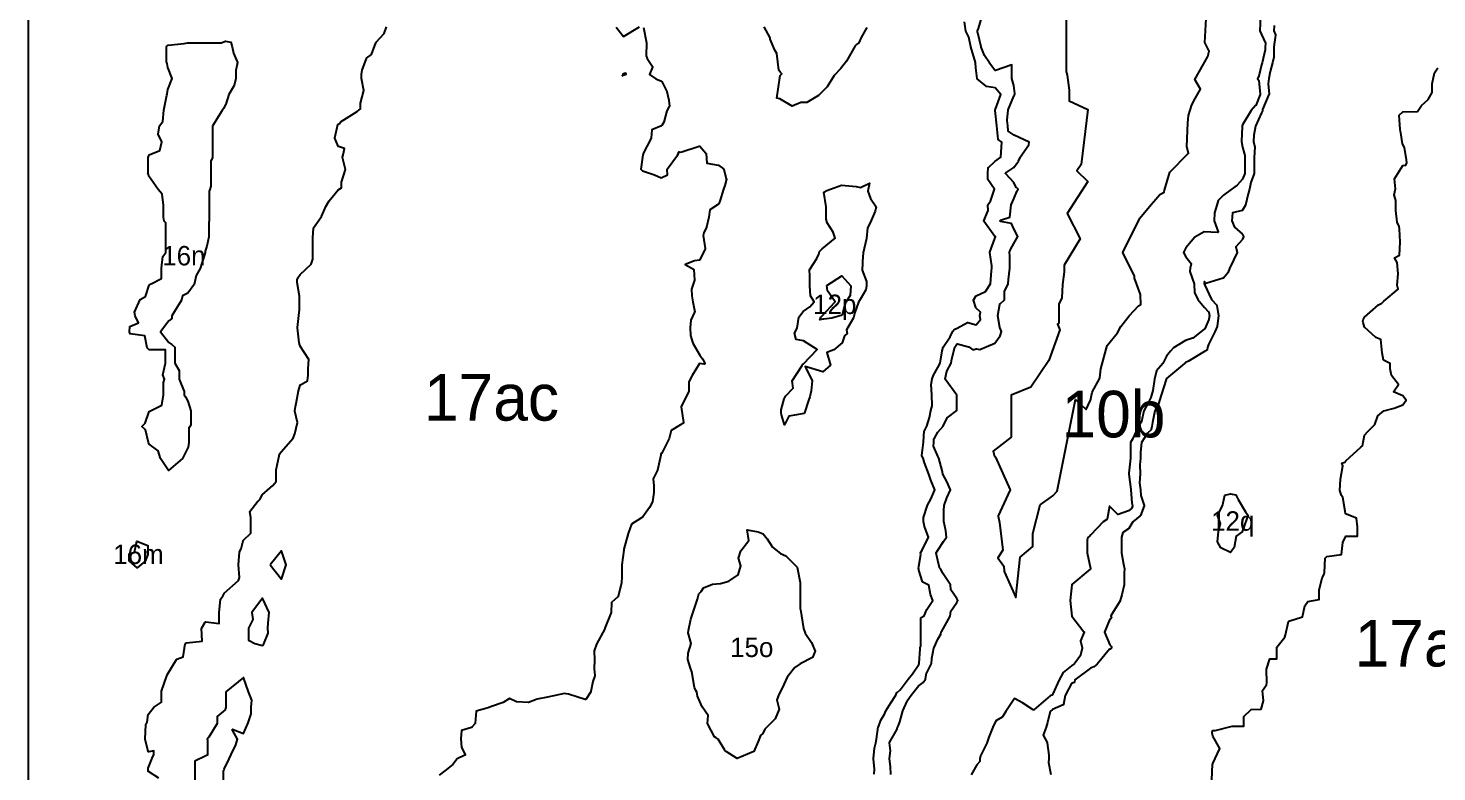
# Model space of a CAD drawing. Header units: millimetres. Extents: x 0 to 500, y 0 to 700.
# Drawn here: x 0 to 181.5, y 267.6 to 363.4 of the extents above; entities that cross this region are included whole.
import ezdxf
from ezdxf.enums import TextEntityAlignment as Align

# ---------------------------------------------------------------- set-up
doc = ezdxf.new("R2010")
doc.units = ezdxf.units.MM
for name, color, linetype in [('CORTE', 1, 'Continuous'), ('GRABADO', 5, 'Continuous'), ('HOJA', 8, 'Continuous')]:
    doc.layers.add(name, color=color, linetype=linetype)

msp = doc.modelspace()

# ---------------------------------------------------------------- linework, layer by layer
at = {"layer": 'CORTE'}
for points in [[(133.74, 365.45), (133.75, 357.85), (133.88, 357.38), (134.12, 355.45), (134.12, 354.08), (136.52, 352.96), (135.67, 345.86), (135.12, 345.04), (136.52, 343.66), (133.87, 339.54), (135.53, 336.3), (133.49, 332.9), (133.49, 332.05), (133.28, 330.38), (133.18, 328.7), (132.79, 327.88), (132.79, 325.42), (132.63, 325.27), (132.92, 324.56), (131.53, 320.6), (129.17, 317.17), (126.67, 316.13), (126.67, 310.72), (124.34, 308.93), (124.48, 308.41), (124.62, 308.15), (126.54, 303.96), (125, 300.58), (125, 300.53), (125.14, 299.75), (125.58, 296.15), (124.95, 295.19), (125.69, 294.11), (125.74, 293.45), (125.81, 293.35), (127.24, 290.08), (127.81, 295.25), (127.81, 295.25), (129.45, 296.65), (129.45, 298.33), (130.4, 302.03), (132.02, 303.17), (132.59, 303.77), (134.96, 315.59), (136.34, 314.28), (136.82, 315.39), (136.87, 315.46), (137.09, 316.54), (138.06, 318.35), (138.09, 318.39), (138.23, 319.53), (139.01, 322.55), (140.37, 324.17), (140.8, 324.98), (141.85, 326.34), (143.07, 327.66), (143.35, 327.83), (143.3, 329.11), (142.53, 331.22), (142.56, 331.47), (141.05, 334.53), (143.23, 338.96), (144.47, 340.43), (145.79, 342), (146.35, 342.31), (146.42, 342.56), (147.08, 344.85), (149.46, 347.26), (149.5, 347.29), (149.31, 348.19), (149.41, 351.23), (149.51, 352.18), (149.92, 353.55), (150.37, 354.38), (151.07, 355.58), (150.34, 356.79), (151.99, 359.79), (152.15, 360.44), (152.15, 360.47), (151.59, 361.57), (151.85, 366.23)], [(16.85, 266.8), (15.5, 267.64), (15.49, 267.65), (15.49, 267.65), (15.48, 267.66), (15.48, 267.66), (15.47, 267.67), (15.47, 267.68), (15.47, 267.68), (15.45, 267.76), (15.45, 267.77), (15.47, 268.06), (15.47, 268.07), (15.47, 268.07), (15.47, 268.08), (15.99, 269.39), (15.99, 269.39), (16.17, 269.83), (16.17, 270.31), (15.55, 270.18), (15.55, 270.18), (15.54, 270.18), (15.54, 270.18), (15.53, 270.18), (15.52, 270.18), (15.51, 270.18), (15.51, 270.18), (15.5, 270.19), (15.49, 270.19), (15.49, 270.2), (15.49, 270.2), (15.48, 270.21), (15.48, 270.21), (15.47, 270.22), (15.47, 270.23), (15.47, 270.23), (15.06, 271.83), (15.06, 271.84), (15.06, 271.85), (15.06, 271.85), (15.18, 273.65), (15.18, 273.66), (15.18, 273.67), (15.18, 273.67), (15.29, 273.92), (15.33, 274.02), (15.47, 274.99), (15.47, 275), (15.47, 275), (15.47, 275.01), (15.48, 275.02), (15.48, 275.02), (16.24, 275.98), (16.25, 275.98), (16.25, 275.99), (16.26, 275.99), (17.19, 276.57), (17.19, 277.97), (17.19, 277.97), (17.19, 277.98), (17.19, 277.99), (17.88, 280), (17.89, 280.01), (17.9, 280.04), (17.9, 280.04), (17.91, 280.05), (17.91, 280.09), (17.91, 280.09), (17.92, 280.1), (17.92, 280.1), (17.92, 280.11), (19.11, 282.08), (19.11, 282.09), (19.11, 282.09), (19.12, 282.1), (19.12, 282.1), (19.13, 282.11), (19.14, 282.11), (19.14, 282.11), (19.99, 282.41), (20.24, 284.09), (20.24, 284.1), (20.25, 284.11), (20.25, 284.11), (20.25, 284.12), (20.26, 284.13), (20.27, 284.13), (20.39, 284.23), (20.39, 284.24), (20.4, 284.24), (20.4, 284.24), (20.41, 284.25), (20.42, 284.25), (20.42, 284.25), (22.43, 284.46), (22.35, 286.12), (22.35, 286.12), (22.36, 286.13), (22.36, 286.14), (22.36, 286.14), (22.36, 286.15), (22.36, 286.15), (22.82, 286.91), (22.82, 286.91), (22.82, 286.91), (22.83, 286.92), (22.83, 286.93), (22.84, 286.93), (22.85, 286.93), (22.85, 286.94), (22.86, 286.94), (22.87, 286.94), (22.87, 286.94), (22.88, 286.94), (22.88, 286.94), (24.61, 286.73), (24.61, 288.16), (24.77, 289.81), (24.77, 289.81), (24.78, 289.82), (24.78, 289.82), (24.78, 289.83), (24.79, 289.84), (24.79, 289.84), (25.09, 290.24), (25.14, 290.32), (25.26, 290.59), (25.26, 290.59), (25.26, 290.6), (25.27, 290.61), (25.27, 290.61), (27.11, 292.27), (27.21, 292.64), (27.1, 294.27), (27.1, 294.27), (27.21, 295.91), (27.21, 295.92), (27.22, 295.93), (27.22, 295.93), (27.22, 295.94), (27.43, 296.34), (27.48, 296.51), (27.7, 297.39), (27.7, 297.4), (27.7, 297.41), (27.71, 297.41), (27.71, 297.42), (28.69, 298.38), (28.69, 300.38), (28.57, 301.1), (28.57, 301.11), (28.57, 301.11), (28.57, 301.12), (28.57, 301.13), (28.57, 301.14), (28.58, 301.14), (28.58, 301.15), (29.61, 302.47), (29.61, 302.47), (29.62, 302.47), (29.87, 302.7), (30.15, 303.26), (30.15, 303.27), (30.16, 303.27), (30.16, 303.28), (30.16, 303.28), (31.53, 304.51), (31.96, 305.01), (31.96, 306.5), (31.96, 306.51), (31.96, 306.51), (32.33, 308.33), (32.33, 308.34), (32.33, 308.35), (32.43, 308.57), (32.43, 308.57), (32.49, 308.66), (32.6, 308.85), (32.6, 308.85), (32.6, 308.85), (34.14, 310.61), (34.37, 311.15), (34.72, 312.61), (34.37, 314.08), (34.37, 314.08), (34.37, 314.09), (34.37, 314.1), (34.37, 314.11), (34.46, 314.66), (34.46, 314.66), (34.55, 315.07), (34.82, 316.7), (34.82, 316.7), (35.04, 317.42), (35.04, 317.43), (35.04, 317.44), (35.05, 317.45), (35.06, 317.45), (35.06, 317.46), (35.07, 317.46), (35.99, 317.97), (36.06, 318.73), (36.06, 319.58), (36.06, 319.58), (36.15, 320.74), (35.04, 322.47), (35.04, 322.48), (35.04, 322.48), (35.03, 322.49), (34.97, 322.72), (34.95, 322.77), (34.94, 322.78), (34.91, 322.88), (34.91, 322.88), (34.91, 322.89), (34.72, 324.83), (34.72, 324.84), (34.91, 326.78), (34.91, 326.88), (34.91, 326.89), (34.91, 326.9), (34.94, 326.97), (34.94, 328.91), (34.67, 330.64), (34.67, 330.65), (34.65, 330.95), (34.65, 330.95), (34.65, 330.96), (34.65, 330.97), (34.65, 330.98), (34.74, 331.22), (34.75, 331.23), (34.75, 331.24), (35.04, 331.69), (35.05, 331.7), (35.05, 331.7), (36.46, 333.03), (36.68, 333.66), (36.68, 336.41), (36.72, 337.07), (36.75, 337.68), (36.75, 337.69), (36.75, 337.69), (36.75, 337.7), (36.76, 337.7), (36.76, 337.71), (36.76, 337.71), (37.49, 338.73), (37.81, 339.14), (38.37, 340.44), (38.37, 340.44), (38.78, 341.18), (38.78, 341.18), (38.78, 341.19), (39.94, 342.58), (39.94, 342.59), (39.95, 342.59), (39.96, 342.6), (39.96, 342.6), (40.39, 342.83), (40.36, 343.17), (40.36, 343.18), (40.36, 343.55), (40.36, 343.55), (40.36, 343.56), (40.9, 345.22), (40.48, 346.78), (40.48, 346.78), (40.48, 346.79), (40.48, 346.8), (40.48, 346.8), (40.48, 346.81), (40.48, 346.82), (40.65, 347.28), (40.77, 347.92), (39.97, 348.17), (39.97, 348.17), (39.96, 348.17), (39.95, 348.18), (39.95, 348.18), (39.94, 348.19), (39.94, 348.19), (39.93, 348.2), (39.93, 348.21), (39.93, 348.21), (39.52, 349.27), (39.52, 349.28), (39.52, 349.28), (39.52, 349.29), (39.52, 349.3), (39.52, 349.31), (39.92, 351), (39.93, 351.01), (39.93, 351.01), (39.93, 351.02), (39.94, 351.03), (39.94, 351.03), (39.95, 351.04), (39.95, 351.04), (39.96, 351.05), (39.96, 351.05), (40.2, 351.17), (40.28, 351.36), (40.28, 351.37), (40.29, 351.37), (40.29, 351.38), (40.3, 351.39), (40.3, 351.39), (40.31, 351.4), (42.4, 352.7), (42.8, 353.04), (42.8, 353.37), (42.83, 353.77), (42.84, 353.77), (43.25, 355.41), (42.96, 356.94), (42.96, 356.94), (42.96, 356.95), (42.96, 357.45), (42.96, 357.45), (43.04, 358.02), (43.05, 358.03), (43.05, 358.03), (43.58, 359.51), (43.58, 359.52), (43.58, 359.52), (43.59, 359.53), (43.59, 359.53), (43.6, 359.54), (43.6, 359.54), (44.22, 360.03), (44.81, 361.55), (44.82, 361.58), (44.82, 361.58), (44.83, 361.59), (44.83, 361.6), (44.83, 361.6), (45.87, 362.73), (46.16, 363.58)], [(79.29, 363.49), (79.69, 361.53), (79.69, 361.53), (79.69, 361.52), (79.63, 359.86), (79.77, 359.52), (80.44, 358.48), (80.44, 358.48), (80.45, 358.47), (80.45, 358.46), (80.45, 358.45), (80.45, 358.44), (80.45, 358.43), (80.45, 358.42), (80.45, 358.41), (80.07, 357.47), (80.89, 356.91), (81.6, 356.6), (81.61, 356.59), (81.61, 356.59), (81.62, 356.58), (81.63, 356.57), (81.64, 356.57), (81.64, 356.56), (82.22, 355.44), (82.22, 355.44), (82.23, 355.43), (82.54, 354.13), (82.54, 354.12), (82.62, 353.38), (82.62, 353.37), (82.62, 353.35), (82.62, 353.35), (82.62, 353.34), (82.61, 353.34), (82.3, 352.79), (81.9, 351.31), (81.9, 351.31), (81.89, 351.3), (81.89, 351.29), (81.63, 350.87), (81.63, 350.86), (81.63, 350.86), (81.62, 350.85), (81.61, 350.85), (81.61, 350.85), (81.6, 350.84), (80.35, 350.32), (80.26, 349.29), (80.26, 349.28), (80.26, 349.28), (80.26, 349.27), (79.23, 347.27), (79.23, 347.26), (79.24, 347.25), (79.24, 347.25), (79.24, 347.24), (79.24, 347.23), (79.24, 347.22), (79.24, 347.21), (79.24, 347.2), (79.24, 347.2), (79.2, 347.1), (78.94, 345.25), (79.17, 345.03), (80.68, 344.53), (80.68, 344.53), (81.57, 344.16), (82.37, 344.54), (82.33, 345.22), (82.33, 345.22), (82.33, 345.23), (82.33, 345.24), (82.34, 345.25), (82.34, 345.26), (82.35, 345.26), (83.65, 347.04), (83.8, 347.27), (83.78, 347.38), (83.78, 347.39), (83.78, 347.4), (83.78, 347.41), (83.78, 347.41), (83.78, 347.42), (83.79, 347.43), (83.79, 347.44), (83.79, 347.44), (83.8, 347.45), (83.8, 347.45), (83.81, 347.46), (83.82, 347.46), (83.83, 347.46), (83.84, 347.47), (83.85, 347.47), (83.85, 347.47), (83.86, 347.47), (83.87, 347.47), (84.01, 347.44), (84.21, 347.51), (86.44, 348.21), (86.45, 348.22), (86.46, 348.22), (86.46, 348.22), (86.47, 348.22), (86.48, 348.22), (86.48, 348.22), (86.49, 348.21), (86.5, 348.21), (86.5, 348.21), (86.51, 348.2), (86.52, 348.2), (87.32, 347.31), (87.32, 347.3), (87.33, 347.29), (87.33, 347.29), (87.33, 347.28), (87.33, 347.28), (87.34, 347.27), (87.44, 346.04), (88.92, 345.79), (88.93, 345.79), (88.94, 345.79), (88.94, 345.79), (88.95, 345.78), (88.95, 345.78), (89.61, 345.28), (89.61, 345.27), (89.62, 345.27), (89.62, 345.26), (89.63, 345.26), (89.63, 345.24), (89.95, 344.01), (89.95, 344.01), (89.96, 344), (89.96, 343.99), (89.96, 343.98), (89.96, 343.98), (89.78, 343.16), (89.78, 343.16), (89.78, 343.15), (89.57, 342.66), (89.12, 341.12), (89.12, 341.12), (88.98, 340.78), (88.98, 340.77), (88.97, 340.76), (88.96, 340.75), (88.96, 340.75), (88.95, 340.75), (87.82, 340.02), (87.72, 339.09), (87.72, 339.09), (87.42, 337.79), (87.42, 337.78), (87.41, 337.77), (87.07, 337.04), (86.98, 336.69), (87.24, 335.04), (87.24, 335.03), (87.24, 335.02), (87.24, 335.02), (87.23, 335.01), (87.23, 335), (86.53, 333.58), (86.53, 333.57), (86.52, 333.56), (86.52, 333.56), (86.51, 333.55), (86.51, 333.55), (86.5, 333.55), (86.5, 333.54), (86.49, 333.54), (86.48, 333.54), (86.48, 333.54), (85.86, 333.44), (84.66, 332.98), (85.71, 332.39), (85.71, 332.39), (85.72, 332.39), (85.73, 332.38), (85.73, 332.37), (85.73, 332.37), (85.74, 332.36), (85.74, 332.36), (85.74, 332.35), (85.74, 332.34), (85.75, 332.34), (85.86, 330.96), (85.86, 330.95), (85.86, 330.94), (85.47, 329.79), (85.53, 328.92), (85.62, 328.16), (85.88, 326.89), (85.88, 326.88), (85.88, 326.87), (85.88, 326.86), (85.87, 326.85), (85.38, 325.79), (85.28, 324.84), (85.33, 323.84), (85.65, 322.83), (86.53, 321.29), (86.76, 321.01), (86.9, 320.8), (86.9, 320.8), (87.18, 320.25), (87.19, 320.24), (87.19, 320.24), (87.19, 320.23), (87.19, 320.22), (87.19, 320.21), (87.19, 320.21), (87.19, 320.2), (87.18, 320.19), (87.18, 320.18), (87.18, 320.18), (87.17, 320.17), (87.16, 320.16), (87.16, 320.15), (87.15, 320.15), (87.15, 320.15), (87.14, 320.15), (87.13, 320.14), (87.12, 320.14), (87.12, 320.14), (87.11, 320.14), (86.5, 320.2), (85.54, 318.69), (85.13, 317.85), (85.13, 316.68), (85.12, 316.67), (85.12, 316.66), (85.12, 316.66), (84.12, 314.65), (84.12, 314.64), (84.12, 314.64), (84.44, 312.63), (84.44, 312.62), (84.44, 312.61), (84.44, 312.6), (84.44, 312.59), (84.43, 312.58), (84.43, 312.57), (84.42, 312.56), (84.42, 312.56), (84.42, 312.55), (84.06, 312.31), (82.83, 311.57), (82.6, 310.55), (82.59, 310.54), (81.64, 308.66), (81.63, 308.65), (81.63, 308.64), (81.62, 308.64), (81.62, 308.63), (81.61, 308.63), (81.6, 308.63), (81.6, 308.62), (81.52, 308.59), (81.52, 308.53), (81.51, 308.52), (81.5, 308.4), (81.5, 308.39), (81.09, 306.48), (81.09, 306.48), (81.09, 306.47), (81.08, 306.46), (80.54, 305.37), (80.63, 304.46), (80.63, 303.6), (80.43, 302.41), (80.43, 302.4), (80.43, 302.4), (80.43, 302.39), (80.07, 301.65), (80.07, 301.65), (79.19, 300.45), (79.18, 300.44), (79.18, 300.44), (79.04, 300.32), (79.04, 300.32), (77.74, 299.5), (77.29, 298.32), (76.77, 296.3), (76.77, 296.29), (76.76, 296.29), (76.76, 296.16), (76.76, 296.16), (76.47, 294.26), (76.47, 292.47), (76.45, 292.23), (76.45, 291.97), (76.45, 291.96), (76, 290.18), (76, 290.17), (75.99, 290.16), (75.99, 290.15), (75.99, 290.15), (75.98, 290.14), (75.98, 290.14), (75.18, 289.43), (75.13, 288.15), (75.13, 288.15), (75.13, 288.14), (75.13, 288.14), (75.13, 288.13), (74.32, 286.1), (74.32, 286.1), (74.32, 286.09), (74.31, 286.09), (74.31, 286.06), (74.31, 286.06), (74.3, 286.05), (73.22, 284.05), (72.91, 283.19), (72.96, 282.04), (72.96, 282.04), (72.91, 280.88), (73, 280.01), (73, 280), (73, 279.99), (73, 279.98), (72.74, 279.25), (72.51, 277.95), (72.51, 277.94), (72.51, 277.94), (72.5, 277.93), (72.5, 277.92), (71.85, 276.95), (71.85, 276.95), (71.84, 276.94), (71.84, 276.94), (71.83, 276.93), (71.82, 276.93), (71.82, 276.93), (71.81, 276.92), (71.8, 276.92), (71.8, 276.92), (71.79, 276.92), (71.78, 276.92), (71.77, 276.92), (71.77, 276.92), (69.64, 277.63), (69.34, 277.66), (69.33, 277.66), (69.11, 277.7), (66.91, 277.24), (65.59, 276.96), (64.48, 276.56), (64.47, 276.56), (64.46, 276.56), (64.46, 276.56), (64.45, 276.56), (62.96, 276.65), (62.95, 276.65), (62.94, 276.65), (62.94, 276.65), (62.01, 277.04), (61.2, 276.56), (61.2, 276.56), (61.19, 276.56), (59.59, 276), (59.29, 275.86), (59.29, 275.86), (59.28, 275.86), (57.74, 275.41), (57.6, 273.88), (57.59, 273.88), (57.59, 273.87), (57.59, 273.86), (57.59, 273.85), (57.58, 273.85), (57.58, 273.84), (57.17, 273.35), (57.17, 273.34), (57.16, 273.33), (57.16, 273.33), (57.15, 273.33), (57.14, 273.32), (57.14, 273.32), (55.82, 272.93), (55.76, 271.85), (55.82, 270.73), (56.29, 269.85), (56.29, 269.84), (56.29, 269.83), (56.29, 269.82), (56.3, 269.81), (56.29, 269.81), (56.29, 269.8), (56.29, 269.78), (56.28, 269.78), (56.28, 269.77), (56.28, 269.76), (56.27, 269.76), (56.26, 269.75), (56.26, 269.75), (56.25, 269.75), (55.28, 269.28), (54.73, 268.55), (54.73, 268.55), (54.72, 268.54), (54.72, 268.54), (53.67, 267.72), (53.67, 267.72), (52.94, 267.2)], [(75.75, 363.57), (76.7, 362.36), (78.78, 363.58)], [(108.05, 363.51), (107.33, 362.24), (107.04, 361.53), (106.73, 361.33), (106.56, 361.16), (105.45, 359.19), (104.68, 358.17), (103.84, 357.33), (102.93, 355.86), (102.38, 355.31), (101.83, 354.76), (100.34, 353.84), (99.56, 353.83), (98.42, 353.36), (96.87, 354.31), (96.47, 354.39), (96.89, 357.31), (97.12, 357.54), (96.92, 357.7), (96.71, 358.03), (96.45, 360.16), (96.19, 360.57), (95.61, 361.99), (95.59, 362.18), (94.82, 363.6)], [(109.01, 267.31), (109.05, 267.95), (108.9, 269.3), (108.9, 269.31), (108.9, 269.32), (109.06, 270.68), (109.06, 270.68), (109.2, 271.36), (109.2, 271.36), (109.32, 271.82), (109.54, 273.4), (109.55, 273.41), (109.55, 273.41), (109.88, 274.27), (109.88, 274.27), (110.35, 275.06), (110.51, 275.45), (110.51, 275.46), (110.51, 275.46), (111.15, 276.52), (111.15, 276.52), (111.79, 277.5), (111.93, 277.82), (111.93, 277.83), (111.94, 277.83), (111.94, 277.84), (111.95, 277.84), (112.34, 278.19), (113.39, 279.55), (113.94, 280.24), (114.77, 281.46), (114.82, 281.56), (114.91, 283.46), (114.91, 283.46), (114.91, 283.47), (114.93, 283.59), (114.93, 283.6), (114.94, 283.61), (115.03, 283.82), (115.03, 285.61), (115.03, 287.43), (115.03, 287.43), (115.03, 287.44), (115.04, 287.45), (115.04, 287.45), (115.04, 287.46), (115.05, 287.47), (115.05, 287.47), (115.06, 287.48), (115.06, 287.48), (115.06, 287.49), (115.07, 287.49), (115.46, 287.7), (115.79, 288.53), (115.79, 288.54), (115.79, 288.54), (116.56, 289.7), (116.26, 290.46), (116.26, 290.46), (116.26, 290.47), (116.05, 291.68), (115.27, 292.06), (115.26, 292.06), (115.26, 292.07), (115.25, 292.08), (115.24, 292.09), (115.24, 292.09), (115.24, 292.1), (114.76, 293.58), (114.76, 293.58), (114.74, 293.76), (114.73, 293.76), (114.73, 293.77), (114.76, 294.11), (114.76, 294.11), (115, 295.6), (114.96, 295.79), (114.96, 295.79), (114.96, 295.8), (114.96, 295.81), (114.96, 295.82), (114.96, 295.82), (114.96, 295.83), (114.96, 295.84), (114.97, 295.84), (115.18, 296.18), (116, 297.85), (115.51, 299.23), (115.51, 299.24), (115.36, 299.86), (115.36, 299.87), (115.36, 299.88), (115.36, 300.38), (115.36, 300.39), (115.36, 300.39), (115.36, 300.4), (115.89, 301.95), (115.89, 301.95), (116.29, 302.72), (116.83, 303.96), (116.29, 305.2), (116.29, 305.2), (116.06, 305.97), (115.48, 307.41), (115.48, 307.42), (115.31, 308.01), (115.16, 308.33), (115.16, 308.33), (115.16, 308.34), (115.15, 308.35), (115.15, 308.36), (115.16, 308.37), (115.35, 310.08), (115.46, 311.53), (115.46, 311.54), (115.46, 311.55), (115.46, 311.55), (115.46, 311.56), (115.47, 311.56), (115.8, 312.14), (116.15, 313.28), (116.31, 314.16), (116.31, 314.16), (116.49, 314.75), (116.42, 316.18), (116.36, 317.52), (116.36, 317.52), (116.47, 318.24), (116.47, 318.24), (116.64, 318.72), (116.64, 318.73), (116.64, 318.73), (117.22, 319.72), (117.51, 320.28), (117.76, 321.85), (117.76, 321.86), (117.88, 322.32), (117.88, 322.32), (117.89, 322.33), (117.89, 322.34), (118.78, 323.64), (119.16, 324.37), (119.16, 324.38), (119.16, 324.38), (119.37, 324.64), (119.37, 324.64), (119.37, 324.64), (119.38, 324.65), (119.39, 324.65), (119.39, 324.66), (119.69, 324.79), (121.02, 325.51), (121.03, 325.51), (121.04, 325.51), (121.05, 325.51), (121.06, 325.51), (121.07, 325.51), (122.15, 325.21), (122.69, 325.9), (122.6, 326.36), (122.6, 326.37), (122.6, 326.37), (122.6, 326.38), (122.6, 326.39), (122.69, 326.85), (122.12, 327.39), (122.12, 327.39), (122.11, 327.4), (122.11, 327.41), (122.1, 327.41), (122.1, 327.42), (121.82, 328.39), (121.82, 328.4), (121.82, 328.41), (121.82, 328.41), (121.82, 328.42), (121.82, 328.43), (121.82, 328.43), (121.82, 328.44), (121.82, 328.45), (121.83, 328.45), (122.11, 328.91), (122.12, 328.92), (122.13, 328.92), (122.13, 328.93), (122.14, 328.93), (122.14, 328.93), (123.36, 329.48), (124, 330.47), (124.14, 332.15), (124.16, 332.49), (124.16, 332.8), (123.92, 334.52), (123.92, 334.52), (123.92, 334.53), (123.92, 334.54), (123.92, 334.54), (123.92, 334.55), (124.55, 336.32), (124.62, 336.53), (124.62, 336.53), (124.63, 336.54), (124.64, 336.56), (124.6, 336.57), (124.6, 336.57), (124.59, 336.57), (124.58, 336.58), (124.57, 336.59), (124.56, 336.6), (123.13, 338.56), (123.13, 338.56), (123.12, 338.57), (123.12, 338.58), (123.12, 338.58), (123.12, 338.59), (123.12, 338.6), (123.12, 338.61), (123.12, 338.62), (123.12, 338.62), (123.68, 339.94), (123.63, 340.64), (123.63, 340.64), (123.63, 340.65), (123.63, 340.66), (123.64, 340.67), (123.64, 340.67), (123.64, 340.68), (123.65, 340.68), (124, 341.14), (124.5, 342.67), (123.67, 343.94), (123.66, 343.94), (123.66, 343.95), (123.66, 343.95), (123.66, 343.96), (123.66, 343.97), (123.66, 343.97), (123.66, 344.72), (123.71, 345.42), (123.71, 345.43), (123.71, 345.44), (123.71, 345.45), (123.72, 345.45), (123.72, 345.46), (123.73, 345.46), (123.73, 345.47), (124.57, 346.25), (124.57, 346.25), (125.31, 346.79), (125.41, 348.08), (125.46, 348.75), (124.99, 349.08), (124.99, 349.08), (124.98, 349.09), (124.98, 349.1), (124.98, 349.1), (124.97, 349.11), (124.97, 349.11), (124.97, 349.12), (124.97, 349.13), (124.96, 349.13), (124.83, 350.82), (124.6, 352.81), (124.6, 352.82), (124.6, 352.82), (124.61, 352.87), (124.61, 352.88), (124.61, 352.89), (124.64, 352.97), (125.32, 354.89), (124.58, 355.75), (123.47, 355.92), (123.46, 355.92), (123.45, 355.92), (123.44, 355.93), (123.43, 355.93), (123.43, 355.93), (122.29, 356.89), (122.28, 356.89), (122.27, 356.9), (122.27, 356.91), (122.27, 356.91), (122.26, 356.92), (122.26, 356.93), (122.26, 356.93), (122.1, 358.3), (122.07, 358.95), (122.07, 358.98), (122.07, 359), (121.45, 361), (121.45, 361), (121.19, 362.27), (120.81, 363.03), (120.81, 363.03), (120.81, 363.04), (120.81, 363.04), (120.66, 364.25)], [(160.53, 363.76), (160.5, 363.07), (160.73, 362.55), (160.73, 362.55), (160.73, 362.54), (160.73, 362.53), (160.74, 362.53), (160.74, 362.52), (160.73, 362.51), (160.5, 361.01), (160.5, 359.71), (160.5, 359.71), (160.5, 359.7), (160.33, 358.96), (160.04, 357.85), (159.85, 356.93), (159.75, 356.26), (159.88, 354.91), (159.88, 354.91), (159.88, 354.9), (159.88, 354.89), (159.88, 354.88), (159.87, 354.88), (159.06, 352.96), (159.04, 352.86), (159.04, 352.78), (159.04, 352.77), (159.04, 352.77), (159.03, 352.76), (159.03, 352.75), (159.03, 352.75), (158.92, 352.53), (158.15, 350.81), (157.91, 349.63), (157.88, 348.8), (158.07, 348.09), (158.07, 348.08), (158.07, 348.07), (158.07, 348.07), (157.98, 346.75), (157.98, 344.71), (157.98, 344.71), (157.98, 344.7), (157.97, 344.7), (157.97, 344.69), (157.54, 343.53), (157.36, 342.66), (157.21, 342.06), (156.85, 340.62), (156.85, 340.62), (156.84, 340.61), (156.47, 339.97), (156.47, 339.96), (156.47, 339.96), (156.46, 339.96), (156.46, 339.95), (156.45, 339.94), (156.44, 339.94), (156.44, 339.94), (155.17, 339.64), (155.1, 338.61), (155.45, 337.79), (156.46, 336.87), (156.47, 336.86), (156.47, 336.86), (156.47, 336.85), (156.48, 336.85), (156.6, 336.59), (156.6, 336.59), (156.6, 336.58), (156.6, 336.57), (156.6, 336.57), (156.6, 336.56), (156.6, 336.55), (156.6, 336.54), (156.6, 336.54), (156.48, 336.23), (156.48, 336.23), (156.47, 336.22), (156.47, 336.21), (155.6, 335.25), (155.79, 334.54), (155.79, 334.54), (155.79, 334.53), (155.79, 334.52), (155.79, 334.52), (155.79, 334.51), (155.79, 334.5), (155.79, 334.5), (155.31, 333.52), (154.79, 332.46), (154.62, 331.97), (154.62, 331.97), (154.61, 331.96), (154.02, 331.23), (154.02, 331.22), (154.01, 331.22), (154.01, 331.21), (154, 331.21), (153.99, 331.2), (151.72, 330.53), (151.72, 330.53), (151.71, 330.53), (151.69, 330.53), (151.68, 330.53), (151.68, 330.53), (151.66, 330.53), (151.66, 330.54), (151.65, 330.54), (151.64, 330.55), (151.64, 330.56), (151.63, 330.57), (151.63, 330.57), (151.63, 330.57), (151.56, 330.79), (151.53, 330.52), (151.54, 330.47), (151.54, 330.47), (151.55, 330.46), (151.55, 330.45), (151.55, 330.43), (151.59, 330.33), (152.47, 328.45), (153.15, 327.73), (153.15, 327.73), (153.16, 327.72), (153.16, 327.72), (153.16, 327.71), (153.16, 327.7), (153.16, 327.7), (153.38, 326.38), (153.38, 326.38), (153.38, 326.37), (153.38, 326.37), (153.2, 325.02), (153.2, 325.01), (153.2, 325.01), (153.2, 325), (152.88, 324.31), (152.88, 324.3), (152.07, 322.67), (151.95, 322.28), (151.93, 322.01), (151.93, 322), (151.93, 322), (151.93, 321.99), (151.93, 321.98), (151.92, 321.98), (151.92, 321.96), (151.91, 321.96), (151.9, 321.95), (151.9, 321.95), (151.56, 321.75), (149.52, 320.53), (149.12, 320.33), (149.06, 320.27), (149.02, 320.21), (149.01, 320.21), (149.01, 320.2), (146.68, 318.27), (146.65, 318.23), (146.64, 318.21), (146.64, 318.16), (146.64, 318.15), (146, 316.16), (145.64, 315.01), (145.64, 315), (145.64, 315), (145.18, 314.12), (144.88, 312.61), (144.77, 312.09), (144.7, 311.72), (144.7, 311.72), (144.69, 311.71), (144.69, 311.7), (144.68, 311.69), (144.24, 311.25), (143.47, 310.04), (143.32, 308.81), (143.32, 308.03), (143.32, 308.03), (143.23, 307.17), (143.27, 306), (143.27, 305.99), (143.18, 304.86), (143.3, 303.96), (143.3, 303.96), (143.35, 303.22), (143.78, 301.94), (143.78, 301.94), (143.78, 301.93), (143.78, 301.92), (143.78, 301.91), (143.78, 301.9), (143.78, 301.9), (143.78, 301.89), (143.31, 300.64), (143.31, 300.63), (143.3, 300.63), (143.29, 300.62), (143.29, 300.61), (142.35, 299.83), (141.8, 298.95), (141.8, 298.95), (141.79, 298.95), (141.79, 298.94), (141.03, 298.44), (140.89, 297.83), (140.89, 295.81), (141.12, 294.36), (141.25, 293.78), (141.25, 293.77), (141.25, 293.77), (141.25, 293.76), (141.21, 293.26), (141.21, 291.73), (141.21, 291.72), (141.21, 291.71), (140.91, 290.43), (140.72, 289.67), (140.72, 289.66), (140.72, 289.66), (140.72, 289.65), (139.48, 287.73), (139.48, 287.67), (139.56, 287.52), (139.56, 287.51), (139.57, 287.51), (139.57, 287.5), (139.57, 287.49), (139.57, 287.48), (139.57, 287.48), (139.57, 287.47), (139.57, 287.46), (139.56, 287.45), (139.56, 287.44), (139.55, 287.44), (139.55, 287.43), (139.54, 287.43), (139.35, 287.27), (138.69, 285.61), (139.35, 283.96), (139.54, 283.8), (139.55, 283.8), (139.55, 283.79), (139.56, 283.79), (139.56, 283.78), (139.56, 283.77), (139.57, 283.77), (139.57, 283.76), (139.57, 283.75), (139.57, 283.75), (139.57, 283.58), (139.57, 283.57), (139.57, 283.56), (139.57, 283.56), (139.56, 283.55), (139.56, 283.54), (139.56, 283.53), (139.55, 283.53), (139.55, 283.52), (139.54, 283.52), (139.44, 283.43), (139.44, 283.43), (139.42, 283.42), (139.41, 283.42), (139.4, 283.42), (139.39, 283.42), (139.32, 283.42), (137.72, 281.49), (137.72, 281.49), (137.32, 281.13), (137.31, 281.12), (137.3, 281.12), (136.88, 280.95), (134.85, 279.46), (134.83, 279.2), (134.83, 279.19), (134.83, 279.18), (134.83, 279.17), (134.82, 279.17), (134.82, 279.16), (134.81, 279.15), (134.8, 279.14), (134.79, 279.14), (134.45, 279.01), (133.62, 277.44), (133.41, 276.3), (133.4, 276.29), (133.4, 276.29), (133.4, 276.28), (133.4, 276.27), (133.39, 276.27), (133.39, 276.26), (133.38, 276.26), (133.38, 276.25), (133.37, 276.25), (133.37, 276.25), (132, 275.65), (131.68, 275.38), (131.32, 273.96), (131.17, 273.37), (131.17, 273.36), (130.78, 272.35), (131.3, 271.38), (131.3, 271.38), (131.3, 271.37), (131.3, 271.36), (131.31, 271.36), (131.52, 269.74), (131.52, 269.74), (131.52, 269.3), (131.52, 269.3), (131.45, 268.83), (131.76, 267.28)], [(152.53, 266.58), (152.61, 268.6), (152.61, 268.62), (152.62, 268.64), (152.62, 268.7), (153.56, 270.64), (152.63, 272.19), (152.55, 272.62), (152.55, 272.68), (152.55, 272.76), (152.65, 272.92), (152.92, 272.95), (155.13, 273.49), (156.63, 273.49), (156.63, 274.75), (157.56, 275.63), (158.88, 275.7), (159.18, 276.77), (159.06, 278.07), (159.57, 278.82), (159.6, 279.1), (159.54, 280.85), (159.98, 282.16), (160.9, 282.16), (160.9, 283.69), (161.91, 284.95), (161.99, 285.28), (162.4, 286.98), (162.43, 287.03), (164.19, 287.57), (164.51, 289.02), (164.88, 289.55), (166.36, 289.83), (166.36, 291.03), (166.71, 292.6), (167, 293.09), (167.04, 293.29), (167.12, 295.13), (167.34, 295.35), (169.23, 295.6), (169.37, 297.16), (169.77, 297.98), (171.27, 297.98), (171.27, 299.17), (171.14, 300.29), (169.75, 300.87), (169.67, 301.2), (169.4, 302.94), (169.23, 303.22), (168.99, 303.87), (169.08, 305.3), (169.41, 307.05), (169.28, 307.37), (169.63, 307.51), (169.76, 307.67), (171.73, 309.42), (171.93, 309.62), (172.19, 311), (172.63, 311.46), (173.52, 312.38), (173.9, 313.49), (174.67, 314.13), (176.01, 314.45), (177.11, 314.91), (177.56, 315.48), (177.11, 316.05), (175.91, 316.55), (176.58, 317.52), (175.64, 318.69), (175.51, 319.55), (175.51, 320.24), (174.64, 320.67), (174.44, 321.58), (174.29, 323.29), (173.65, 323.57), (172.2, 324.92), (172.01, 325.51), (171.98, 325.67), (172.01, 325.85), (172.2, 326.18), (173.99, 327.77), (174.4, 327.99), (174.66, 328.23), (176.51, 329.78), (176.4, 330.3), (176.53, 331.78), (176.41, 333.24), (176.04, 333.85), (176.71, 334.18), (176.78, 335.86), (176.7, 337.58), (176.64, 337.88), (176.41, 338.44), (176.2, 339.93), (176.2, 341.23), (176, 341.97), (176.19, 342.72), (176.03, 344.03), (177.11, 345.74), (177.52, 345.78), (177.65, 346.06), (177.59, 346.46), (177.34, 348.06), (177.08, 348.5), (176.87, 349.93), (176.8, 350.11), (176.79, 350.36), (176.64, 352.2), (177.12, 352.63), (179.02, 352.69), (179.54, 353.46), (180.4, 354.25), (180.88, 355.13), (180.88, 356.25), (181.2, 357.66), (181.61, 358.32)], [(25.18, 265.79), (25.18, 267.78), (25.18, 267.79), (25.18, 267.8), (25.19, 267.8), (25.26, 267.95), (25.91, 269.3), (26.17, 269.85), (26.77, 271.1), (26.99, 271.84), (26.31, 272.98), (26.31, 272.98), (26.3, 272.99), (26.3, 273), (26.3, 273), (26.3, 273.01), (26.3, 273.02), (26.3, 273.03), (26.3, 273.04), (26.31, 273.04), (26.31, 273.05), (26.31, 273.06), (26.32, 273.06), (26.32, 273.07), (26.33, 273.07), (26.33, 273.08), (26.34, 273.08), (26.35, 273.08), (26.35, 273.08), (26.36, 273.09), (26.37, 273.09), (26.38, 273.09), (26.38, 273.09), (26.39, 273.09), (26.4, 273.08), (26.4, 273.08), (27.73, 272.53), (28.34, 273.92), (28.72, 275.09), (28.72, 275.93), (28.8, 276.84), (28.4, 277.94), (27.74, 279.78), (25.48, 277.91), (25.45, 277.88), (25.45, 275.92), (25.45, 275.92), (25.45, 275.91), (25.4, 275.63), (25.4, 275.63), (25.39, 275.62), (25.39, 275.62), (25.39, 275.61), (25.38, 275.6), (25.37, 275.59), (24.35, 274.73), (24.35, 273.88), (24.35, 273.87), (24.34, 273.87), (24.34, 273.86), (24.34, 273.86), (24.34, 273.85), (23.28, 272.09), (23.27, 272.08), (23.08, 271.84), (23.11, 271.74), (23.12, 271.73), (23.12, 271.73), (23.12, 271.72), (23.12, 269.81), (23.12, 269.8), (23.12, 269.79), (23.11, 269.78), (23.11, 269.77), (23.1, 269.77), (23.1, 269.76), (23.09, 269.75), (23.09, 269.75), (23.08, 269.75), (23.07, 269.74), (23.07, 269.74), (22.91, 269.69), (21.47, 268.97), (21.47, 267.78), (21.47, 266.54)]]:
    msp.add_lwpolyline(points, dxfattribs=at)
for points in [[(13.05, 324.31), (13.12, 324.98), (14.23, 325.44), (13.8, 326.34), (13.68, 326.85), (14.45, 328.45), (15.1, 328.84), (15.57, 330.32), (15.85, 330.5), (17.2, 331.15), (17.2, 332.48), (17.37, 334.01), (17.75, 334.54), (17.74, 334.73), (17.74, 338.34), (17.52, 338.55), (17.43, 339.06), (17.43, 340.62), (17.27, 342.02), (16.76, 342.62), (15.56, 344.37), (15.5, 344.6), (15.42, 344.67), (15.45, 344.8), (15.45, 346.75), (15.57, 347.1), (16.96, 347.68), (17.22, 348.77), (16.75, 349.76), (16.91, 350.85), (17.33, 351.41), (17.48, 352.87), (17.86, 354.79), (17.89, 354.91), (17.91, 354.98), (18.01, 355.52), (18.57, 356.93), (18.01, 358.34), (17.92, 358.87), (17.88, 358.94), (17.84, 359.1), (17.84, 361.04), (18.05, 361.23), (20.08, 361.44), (20.52, 361.55), (24.85, 361.55), (25.41, 361.73), (26.13, 361.61), (26.27, 361.02), (26.46, 360.22), (26.96, 358.98), (26.76, 357.98), (26.76, 356.92), (26.54, 356.02), (25.85, 354.86), (25.48, 353.65), (25.15, 353.09), (24.98, 352.82), (24.49, 351.99), (23.77, 350.8), (23.77, 346.72), (23.53, 346.32), (23.53, 343.06), (23.41, 342.64), (23.34, 342.41), (23.34, 338.58), (23.29, 338.38), (23.29, 336.54), (23.04, 335.32), (22.8, 334.71), (22.8, 334.5), (22.71, 334.21), (22.18, 332.44), (21.65, 331.56), (21.37, 330.4), (20.58, 329.3), (19.9, 328.92), (19.74, 328.37), (18.87, 326.93), (18.52, 326.34), (18.52, 326.02), (18.13, 325.7), (17.03, 324.32), (18.13, 322.94), (18.49, 322.65), (18.88, 322.32), (18.88, 320.27), (19.45, 319.31), (19.45, 318.22), (20.1, 316.6), (20.1, 316.19), (20.26, 315.93), (20.59, 315.37), (20.96, 314.14), (20.96, 312.38), (20.83, 312.04), (20.69, 311.97), (20.69, 310.05), (20.6, 309.43), (20.1, 308.4), (19.9, 307.97), (18.06, 306.44), (17.03, 307.99), (16.77, 308.97), (15.57, 309.81), (15.49, 310.04), (15.1, 311.67), (14.66, 312.09), (15.08, 312.54), (15.57, 314.02), (15.93, 314.2), (17.22, 314.84), (17.45, 316.18), (17.45, 317.75), (17.57, 318.2), (17.35, 318.74), (17.71, 320.26), (17.71, 321.97), (15.6, 321.97), (15.32, 322.25), (15.01, 323.79), (13.13, 324.05), (13.05, 324.31)], [(76.5, 357.29), (76.66, 357.38), (76.81, 357.4), (77.07, 357.48), (76.96, 357.61), (76.7, 357.52), (76.61, 357.5), (76.6, 357.42), (76.5, 357.29)], [(97.02, 314.23), (97.41, 315.68), (97.57, 315.99), (98.56, 317.04), (98.43, 318), (99.73, 319.96), (99.78, 320.04), (99.77, 320.13), (99.88, 320.17), (101.65, 322.04), (99.89, 323.12), (98.97, 323.29), (98.76, 324.11), (99.09, 324.76), (99.3, 326.17), (99.87, 326.93), (100.71, 327.53), (101.29, 328.18), (100.78, 328.93), (100.72, 330.21), (100.72, 331.52), (100.69, 332.27), (101.6, 333.74), (101.86, 334.31), (101.94, 334.63), (102.32, 334.98), (103.97, 336.35), (103.7, 337.16), (102.96, 338.33), (102.83, 338.8), (102.83, 340.4), (102.5, 342.3), (102.89, 342.51), (104.8, 343.21), (106.67, 343.01), (107.25, 342.9), (108.41, 343.44), (108.17, 342.44), (108.52, 341.48), (109.27, 340.42), (109.15, 339.86), (108.48, 338.33), (108.13, 337.68), (108.02, 336.31), (107.58, 334.48), (107.57, 334.28), (107.54, 334.11), (107.46, 332.26), (108.02, 330.8), (108.02, 330.2), (107.91, 329.7), (107.32, 328.66), (106.99, 328.14), (106.5, 326.81), (106.32, 326.11), (105.45, 324.55), (105.54, 324.07), (105.2, 323.79), (104.88, 322.89), (103.8, 321.99), (102.9, 321.65), (103.37, 320), (102.38, 319.14), (100.13, 319.84), (101.02, 318), (100.89, 316.68), (100.7, 315.93), (100.55, 315.46), (100.03, 313.88), (99.97, 313.78), (97.99, 313.45), (97.46, 312.31), (97.05, 313.6), (97.04, 313.9), (97.02, 314.23)], [(153.24, 297.25), (153.36, 298.59), (153.61, 299.59), (153.25, 300.63), (153.88, 301.89), (154.05, 302.67), (154.18, 303.27), (154.9, 303.42), (155.62, 303.28), (155.92, 302.69), (156.86, 301.12), (157.21, 300.63), (157.03, 300.27), (156.44, 298.54), (155.66, 297.97), (155.39, 296.51), (154.93, 295.85), (153.65, 296.49), (153.24, 297.25)], [(99.49, 288.55), (99.5, 288.53), (99.89, 286.09), (100.11, 285.48), (100.92, 284.26), (101.39, 283.17), (101.05, 282.33), (99.45, 281.54), (98.78, 281.05), (97.79, 279.8), (97.35, 278.88), (96.68, 277.46), (96.47, 276.88), (96.77, 275.7), (96.24, 274.42), (94.92, 273.1), (94.65, 272.54), (94.35, 272.3), (94.04, 271.54), (93.5, 270.23), (92.18, 269.69), (91.37, 269.35), (89.93, 270.24), (89.82, 270.3), (89.75, 270.41), (88.9, 271.81), (88.64, 271.99), (88.42, 272.14), (87.55, 273.86), (87.6, 274.87), (86.84, 276), (86.25, 277.38), (86.17, 277.88), (86.03, 278.07), (85.84, 278.46), (85.53, 280.48), (85.32, 280.95), (85.01, 282.08), (85.02, 282.89), (85.44, 284.13), (85.04, 285.52), (85.07, 285.81), (85.37, 287.29), (85.74, 288.31), (86.23, 289.87), (86.41, 290.54), (86.72, 290.83), (87.02, 291.32), (88.16, 291.79), (89.19, 291.89), (90.26, 292.19), (91.47, 292.99), (91.84, 294.14), (91.53, 295.15), (91.81, 296.09), (92.85, 297.4), (92.62, 298.77), (94.04, 298.54), (94.7, 298.26), (95.22, 297.62), (95.9, 296.56), (96.94, 295.72), (97.63, 295.43), (99.1, 293.96), (99.49, 291.99), (99.49, 291.68), (99.49, 291.43), (99.49, 288.7), (99.49, 288.55)], [(15.42, 295.61), (15.08, 294.77), (14.05, 293.91), (13, 294.78), (13, 295.68), (13.68, 295.93), (13.99, 297.35), (15.42, 296.76), (15.42, 295.61)], [(31.18, 294.27), (32.63, 292.45), (33.26, 294.27), (32.63, 296.08), (31.18, 294.27)], [(28.4, 286.1), (28.4, 284.59), (29.19, 284.15), (30.19, 283.87), (30.38, 284.12), (30.93, 285.47), (30.87, 286.12), (30.93, 286.78), (31.05, 288.14), (30.2, 289.99), (28.81, 288.14), (28.94, 287.23), (28.4, 286.1)]]:
    msp.add_lwpolyline(points, close=True, dxfattribs=at)
at = {"layer": 'GRABADO'}
for points in [[(111.16, 267.29), (111.11, 268.3), (110.99, 269.3), (110.99, 269.31), (110.99, 269.32), (111.11, 270.32), (110.96, 271.34), (110.96, 271.34), (110.96, 271.35), (110.96, 271.36), (110.96, 271.37), (110.96, 271.37), (110.96, 271.38), (110.97, 271.38), (111.97, 273.12), (112.03, 273.4), (112.03, 273.41), (112.04, 273.42), (112.04, 273.42), (112.13, 273.58), (112.32, 274.05), (112.71, 275.45), (112.71, 275.45), (113.24, 276.73), (113.24, 276.73), (113.24, 276.74), (113.79, 277.51), (114.78, 278.72), (114.78, 278.72), (114.79, 278.73), (115.3, 279.12), (115.6, 279.53), (115.76, 280.35), (115.76, 280.35), (115.77, 280.36), (116.4, 281.56), (116.43, 282.19), (116.43, 282.19), (116.43, 282.2), (116.71, 283.59), (116.71, 283.6), (116.72, 283.61), (117.21, 284.71), (117.22, 284.72), (117.58, 285.33), (117.65, 285.63), (117.65, 285.64), (117.65, 285.65), (117.66, 285.65), (118.13, 286.42), (118.81, 287.68), (118.89, 288.3), (118.89, 288.3), (118.89, 288.31), (118.89, 288.32), (118.9, 288.33), (118.9, 288.33), (119.66, 289.44), (119.77, 289.69), (119.66, 289.94), (118.9, 291.05), (118.9, 291.05), (118.89, 291.06), (118.89, 291.07), (118.89, 291.08), (118.89, 291.09), (118.85, 291.7), (117.79, 293.25), (117.79, 293.25), (117.79, 293.25), (117.59, 293.73), (117.44, 293.9), (117.43, 293.91), (117.43, 293.92), (117.43, 293.92), (117.43, 293.93), (117.21, 294.83), (116.99, 295.79), (116.99, 295.79), (116.99, 295.8), (116.99, 295.81), (116.99, 295.82), (116.99, 295.82), (116.99, 295.83), (117, 295.84), (117, 295.84), (117.22, 296.19), (117.22, 296.19), (117.94, 297.28), (118.32, 297.86), (118.22, 298.68), (118, 299.87), (118, 299.87), (117.99, 299.88), (117.99, 301.26), (117.99, 301.27), (118.04, 301.92), (118.04, 301.93), (118.04, 301.94), (118.36, 302.9), (118.36, 302.91), (118.84, 303.96), (118.37, 305), (117.84, 305.96), (117.84, 305.97), (117.83, 305.97), (117.83, 305.98), (117.83, 305.98), (117.76, 306.44), (117.34, 308.01), (117.21, 308.29), (116.63, 309.56), (116.63, 309.56), (116.63, 309.57), (116.63, 309.58), (116.63, 309.59), (116.63, 309.59), (116.68, 310.08), (116.71, 310.49), (116.71, 310.49), (116.71, 310.5), (116.72, 310.51), (116.72, 310.51), (117.22, 311.38), (117.22, 311.38), (117.22, 311.39), (117.89, 312.15), (118.39, 313.2), (118.39, 313.2), (118.4, 313.21), (118.41, 313.22), (118.41, 313.22), (119.67, 314.17), (119.67, 316.15), (119.67, 316.16), (118.17, 318.18), (118.16, 318.18), (118.16, 318.19), (118.16, 318.2), (118.15, 318.2), (118.15, 318.21), (118.15, 318.22), (118.15, 318.22), (118.15, 318.23), (118.15, 318.23), (118.38, 319.21), (118.38, 319.22), (118.38, 319.23), (118.93, 320.28), (119.02, 320.8), (119.02, 320.81), (119.4, 322.32), (119.41, 322.32), (119.41, 322.33), (119.41, 322.34), (119.67, 322.71), (119.67, 322.72), (119.68, 322.72), (119.69, 322.73), (119.69, 322.73), (119.71, 322.74), (119.72, 322.74), (119.73, 322.74), (119.74, 322.74), (121.16, 322.37), (121.17, 322.37), (121.18, 322.36), (121.71, 321.99), (122.15, 322.12), (122.17, 322.12), (122.18, 322.12), (122.19, 322.12), (122.19, 322.12), (122.6, 322.02), (123.44, 322.37), (124.57, 322.84), (125.23, 323.8), (125.42, 324.33), (125.2, 324.85), (125.2, 324.86), (125.2, 324.86), (124.93, 326.36), (124.93, 326.37), (124.93, 326.38), (124.93, 326.39), (125.2, 327.88), (125.2, 327.89), (125.2, 327.9), (125.2, 327.9), (125.21, 327.91), (125.21, 327.92), (125.22, 327.92), (125.79, 328.44), (125.79, 329.45), (125.79, 329.46), (125.79, 329.46), (125.79, 329.47), (125.8, 329.48), (125.8, 329.48), (126.27, 330.47), (126.3, 331.03), (126.3, 331.03), (126.49, 332.49), (126.49, 334.1), (126.43, 334.52), (126.43, 334.52), (126.43, 334.53), (126.43, 334.54), (126.43, 334.54), (126.43, 334.55), (126.56, 334.91), (126.56, 334.92), (126.57, 334.92), (127, 335.69), (127, 335.69), (127.52, 336.57), (127.01, 337.57), (127.01, 337.57), (126.68, 338.26), (125.29, 338.53), (125.29, 338.53), (125.27, 338.53), (125.27, 338.54), (125.26, 338.55), (125.25, 338.55), (125.25, 338.55), (125.24, 338.56), (125.24, 338.57), (125.24, 338.57), (125.24, 338.58), (125.23, 338.58), (125.23, 338.59), (125.23, 338.6), (125.23, 338.61), (125.23, 338.61), (125.23, 338.62), (125.24, 338.63), (125.24, 338.63), (125.24, 338.64), (125.25, 338.65), (125.26, 338.66), (125.26, 338.66), (125.27, 338.67), (125.28, 338.67), (126.49, 339.08), (126.64, 340.65), (126.64, 340.66), (126.64, 340.66), (126.64, 340.67), (127, 341.43), (127.38, 342.39), (127.38, 342.4), (127.38, 342.4), (127.56, 342.67), (127.33, 342.89), (127.32, 342.89), (127.32, 342.9), (127.32, 342.91), (127, 343.54), (125.95, 344.67), (125.95, 344.67), (125.94, 344.68), (125.94, 344.69), (125.94, 344.69), (125.94, 344.7), (125.94, 344.71), (125.94, 344.72), (125.94, 344.72), (125.94, 344.73), (125.94, 344.74), (125.94, 344.75), (125.94, 344.75), (125.95, 344.76), (125.95, 344.77), (125.96, 344.77), (127.01, 345.49), (127.62, 346.27), (127.82, 346.78), (127.83, 346.79), (127.83, 346.79), (128.93, 348.39), (128.97, 348.75), (127.04, 349.64), (127.03, 349.64), (126.29, 350.16), (126.28, 350.16), (126.28, 350.17), (126.27, 350.17), (126.27, 350.18), (126.27, 350.19), (126.26, 350.19), (126.26, 350.2), (126.26, 350.21), (126.26, 350.21), (126.21, 350.82), (126.13, 351.54), (126.13, 351.55), (126.13, 351.55), (126.25, 352.88), (126.25, 352.88), (126.25, 352.89), (126.25, 352.89), (127, 354.68), (127, 354.69), (127.1, 354.85), (127.12, 354.92), (127.12, 355.01), (126.99, 356.04), (126.75, 356.92), (126.75, 356.93), (126.75, 356.94), (126.75, 356.94), (126.75, 358.68), (124.64, 357.98), (124.64, 357.97), (124.63, 357.97), (124.62, 357.97), (124.61, 357.97), (124.6, 357.97), (124.59, 357.98), (124.58, 357.98), (124.57, 357.99), (124.57, 357.99), (124.56, 358), (124.56, 358), (123.86, 358.93), (123.86, 358.94), (123.24, 359.89), (123.24, 359.89), (123.24, 359.9), (122.81, 360.99), (122.81, 361), (122.34, 362.84), (122.33, 362.85), (122.33, 362.86), (122.32, 363.06), (122.32, 363.06), (122.32, 363.07), (122.33, 363.07), (122.33, 363.08), (122.33, 363.08), (122.45, 363.37), (122.97, 365.12)], [(158.79, 364.97), (158.69, 363.07), (158.92, 362.61), (158.93, 362.61), (159.43, 361.47), (159.44, 361.47), (159.44, 361.46), (159.44, 361.45), (159.44, 361.45), (159.44, 361.44), (159.44, 361.43), (159.37, 361.01), (159.37, 360.65), (159.37, 360.64), (159.37, 360.64), (159, 358.96), (158.93, 358.71), (158.56, 357.23), (158.56, 357.22), (158.56, 357.22), (158.41, 356.94), (158.57, 356.68), (158.57, 356.68), (158.57, 356.67), (158.57, 356.67), (158.57, 356.66), (158.57, 356.66), (158.74, 354.91), (158.74, 354.91), (158.74, 354.9), (158.73, 354.89), (158.73, 354.88), (158.73, 354.88), (158.17, 353.47), (158.16, 353.46), (158.16, 353.45), (158.15, 353.45), (157.56, 352.82), (156.48, 350.96), (156.42, 350.85), (156.41, 350.81), (156.4, 350.76), (156.33, 348.8), (156.48, 348.09), (156.77, 347.01), (156.77, 347), (156.77, 347), (156.77, 346.99), (156.76, 346.75), (156.76, 344.71), (156.76, 344.71), (156.76, 344.7), (156.75, 344.69), (156.75, 344.69), (156.48, 343.97), (156.48, 343.96), (156.47, 343.95), (156.47, 343.95), (155.77, 343.21), (155.77, 343.2), (155.01, 342.62), (155.01, 342.62), (154.01, 341.91), (153.31, 341.2), (153.15, 340.62), (152.87, 339.65), (152.8, 338.61), (153.32, 337.19), (153.32, 337.18), (153.32, 337.17), (153.32, 337.17), (153.32, 337.16), (153.32, 337.15), (153.32, 337.15), (153.32, 337.14), (153.31, 337.13), (153.31, 337.12), (153.31, 337.12), (153.3, 337.11), (153.29, 337.1), (153.28, 337.1), (153.27, 337.09), (153.27, 337.09), (153.25, 337.09), (153.24, 337.09), (151.54, 337.18), (150.32, 336.5), (149.83, 335.93), (149.14, 335.1), (148.85, 334.53), (149.14, 333.95), (149.83, 333.12), (149.84, 333.12), (149.85, 333.1), (149.85, 333.09), (149.85, 333.09), (149.85, 333.08), (149.85, 333.07), (149.85, 333.06), (149.85, 333.06), (149.72, 332.48), (149.67, 332.06), (150.25, 330.47), (150.25, 330.47), (150.25, 330.46), (150.25, 330.45), (150.29, 329.38), (150.69, 328.45), (151.58, 327.43), (152.1, 326.87), (152.11, 326.86), (152.11, 326.85), (152.12, 326.85), (152.12, 326.84), (152.12, 326.84), (152.12, 326.83), (152.2, 326.38), (152.2, 326.38), (152.2, 326.37), (152.2, 326.37), (152.14, 325.91), (152.14, 325.9), (152.13, 325.9), (152.13, 325.89), (151.59, 324.69), (151.58, 324.69), (151.58, 324.69), (151.58, 324.68), (151.57, 324.67), (151.1, 324.28), (150.07, 323.49), (150.06, 323.49), (150.05, 323.48), (150.04, 323.48), (149.11, 323.2), (147.59, 322.24), (147.2, 321.82), (146.69, 321.15), (146.19, 320.22), (146.19, 320.22), (145.39, 319.27), (145.12, 318.21), (144.93, 316.73), (144.93, 316.73), (144.75, 316.16), (144.65, 315.83), (144.64, 315.83), (144.25, 315.08), (144.25, 315.08), (143.74, 314.12), (143.46, 312.76), (143.45, 312.75), (143.45, 312.75), (143.45, 312.74), (143.45, 312.73), (143.01, 312.07), (142.31, 310.46), (142.31, 310.45), (142.3, 310.45), (142.04, 310.04), (142.03, 309.89), (142.03, 308.03), (142.03, 308.03), (141.81, 306.07), (141.81, 306.06), (141.8, 305.99), (141.8, 305.99), (141.81, 305.96), (141.81, 305.95), (141.81, 305.95), (142.08, 303.97), (142.08, 303.96), (142.2, 302.26), (142.3, 301.94), (142.31, 301.93), (142.31, 301.93), (142.31, 301.92), (142.31, 301.91), (142.31, 301.9), (142.31, 301.9), (142.3, 301.89), (142.19, 301.58), (142.18, 301.57), (142.18, 301.56), (142.17, 301.56), (142.17, 301.55), (142.16, 301.55), (141.79, 301.23), (141.78, 301.23), (141.77, 301.22), (141.76, 301.22), (140.46, 300.76), (140.45, 300.76), (140.44, 300.75), (140.42, 300.75), (140.41, 300.76), (140.41, 300.76), (140.4, 300.76), (140.38, 300.77), (139.34, 301.82), (139.01, 300.16), (139.01, 300.16), (139, 300.15), (139, 300.14), (139, 300.13), (138.99, 300.12), (138.98, 300.12), (138.5, 299.82), (136.9, 298.15), (136.74, 297.93), (136.73, 297.93), (136.73, 297.92), (136.72, 297.92), (136.54, 297.8), (136.45, 297.44), (136.45, 295.81), (136.89, 293.81), (136.89, 293.8), (136.89, 293.8), (136.89, 293.79), (136.89, 293.78), (136.89, 293.77), (136.88, 293.77), (136.88, 293.76), (136.88, 293.75), (136.87, 293.75), (136.87, 293.74), (136.84, 293.71), (136.84, 293.71), (134.46, 291.73), (134.47, 291.73), (134.47, 291.72), (134.47, 291.71), (134.24, 289.69), (134.46, 287.68), (136.04, 285.66), (136.04, 285.66), (136.05, 285.65), (136.05, 285.64), (136.05, 285.64), (136.05, 285.63), (136.05, 285.62), (136.05, 285.61), (136.05, 285.61), (136.05, 285.6), (136.05, 285.59), (136.05, 285.59), (135.59, 284.49), (135.8, 283.59), (135.81, 283.59), (135.81, 283.58), (135.81, 283.57), (135.81, 283.57), (135.8, 283.56), (135.58, 282.63), (135.58, 282.63), (135.58, 282.62), (135.57, 282.61), (134.77, 281.5), (134.76, 281.49), (134.76, 281.48), (134.75, 281.48), (134.45, 281.25), (133.34, 280.39), (132.86, 279.47), (132.02, 277.68), (131.93, 277.5), (131.93, 277.5), (131.93, 277.49), (131.92, 277.49), (131.92, 277.48), (131.91, 277.47), (131.91, 277.47), (131.9, 277.47), (131.89, 277.47), (131.69, 277.4), (129.56, 275.62), (129.55, 275.62), (129.55, 275.61), (129.54, 275.61), (129.53, 275.61), (129.52, 275.6), (129.5, 275.6), (129.49, 275.61), (129.49, 275.61), (129.48, 275.61), (129.47, 275.61), (129.47, 275.61), (128.1, 276.51), (127.09, 277.07), (125.99, 275.38), (125.53, 274.68), (125.52, 274.67), (125.52, 274.67), (125.51, 274.66), (125.51, 274.66), (125.5, 274.66), (124.68, 274.17), (124.28, 273.36), (123.79, 272.07), (123.5, 271.32), (123.5, 271.32), (122.71, 269.68), (122.62, 269.3), (122.62, 269), (122.62, 268.99), (122.62, 268.99), (122.61, 268.98), (122.61, 268.96), (122.6, 268.96), (122.6, 268.95), (122.23, 268.53), (121.5, 267.24)]]:
    msp.add_lwpolyline(points, dxfattribs=at)
msp.add_lwpolyline([(102.91, 330.25), (104.82, 331.52), (106.01, 330.24), (105.9, 328.99), (105.35, 328.14), (105.24, 327.85), (104.87, 326.43), (103.56, 326.06), (102.53, 325.93), (102.38, 325.93), (102.02, 325.83), (102.12, 326.18), (102.23, 326.26), (102.31, 326.35), (103.96, 328.18), (103.01, 329.59), (102.91, 330.25)], close=True, dxfattribs=at)
at = {"layer": 'HOJA'}
msp.add_lwpolyline([(0, 0), (500, 0), (500, 700), (0, 700)], close=True, dxfattribs=at)

# ---------------------------------------------------------------- texts
at = {"layer": 'GRABADO'}
for s, height, p in [('16n', 2.5, (20.06, 334.11)), ('12p', 2.5, (103.93, 327.84)), ('17ac', 6, (59.7, 315.86)), ('10b', 6, (139.84, 313.7)), ('12q', 2.5, (155.2, 299.93)), ('16m', 2.5, (14.21, 295.64)), ('17af', 6, (178.72, 284.18)), ('15o', 2.5, (93.23, 283.65))]:
    msp.add_text(s, height=height, dxfattribs=at).set_placement(p, align=Align.MIDDLE_CENTER)

doc.saveas('drawing.dxf')
